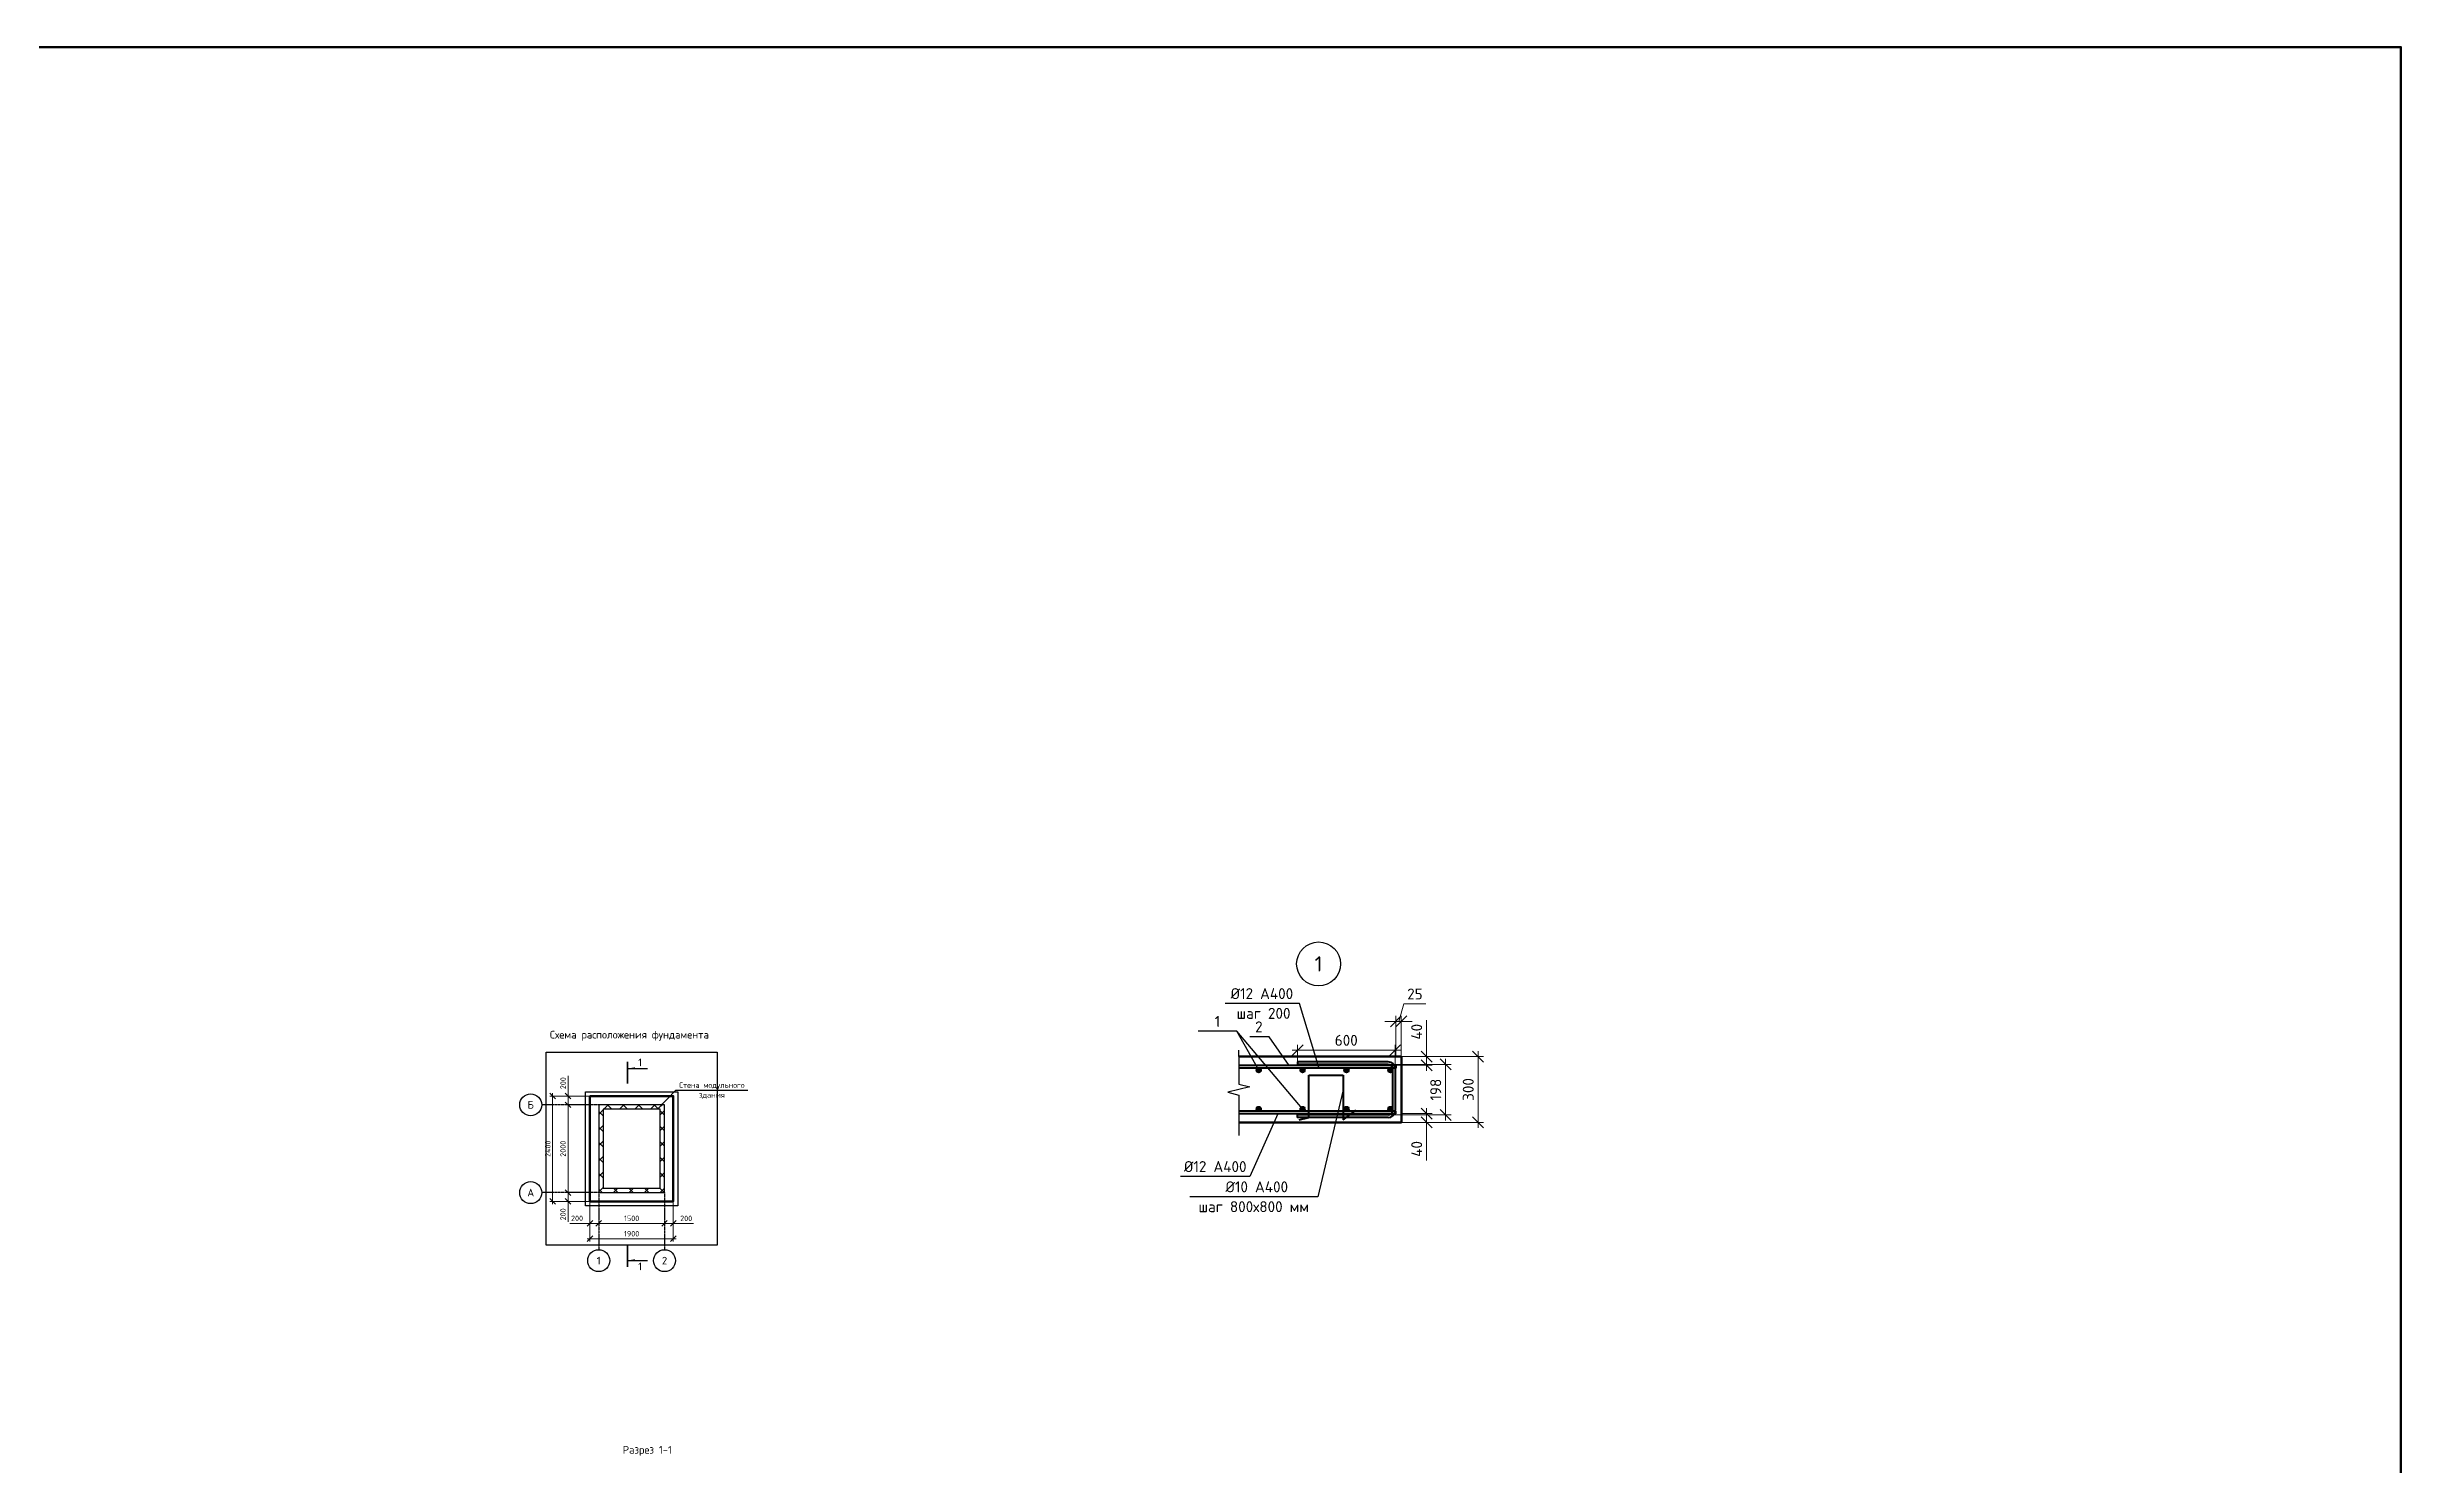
# Model space of a CAD drawing. Header units: millimetres. Extents: x 4377177 to 5189855, y -1123065 to -1017046.
# Drawn here: x 4750517 to 4804169, y -1089134 to -1056829 of the extents above; entities that cross this region are included whole.
import ezdxf
from ezdxf.enums import TextEntityAlignment as Align

# ---------------------------------------------------------------- set-up
doc = ezdxf.new("R2010")
doc.units = ezdxf.units.MM
doc.linetypes.add('ГОСТ 2.303 5', pattern=[24, 20, -1.5, 1, -1.5])
doc.layers.get('Defpoints').update_dxf_attribs({"color": 3})
for name, color, linetype, lineweight in [('выноска', 7, 'Continuous', 18), ('металл', 7, 'Continuous', 40), ('основная', 7, 'Continuous', 50), ('СПДС_ВЫНОСКИ', 7, 'Continuous', 18), ('СПДС_РАЗМЕРЫ', 7, 'Continuous', 18), ('СПДС_СЕЧЕНИЯ', 7, 'Continuous', 25), ('СПДС_СИМВОЛЫ', 7, 'Continuous', 25), ('текст', 7, 'Continuous', 20), ('Фундамент', 7, 'Continuous', 53), ('штриховка', 7, 'Continuous', 9)]:
    doc.layers.add(name, color=color, linetype=linetype, lineweight=lineweight)
doc.layers.add('СПДС_Оси', color=7, linetype='ГОСТ 2.303 5')
doc.styles.add('ISOCPEUR', font='isocpeur.ttf')
doc.styles.add('ВНИПИТЕКСТ', font='isocpeui.ttf')
doc.styles.add('ГОСТ 2.304', font='isocpeur.ttf')
doc.dimstyles.new('СПДС$0', dxfattribs={"dimscale": 100, "dimtxt": 2.5, "dimasz": 2.5, "dimexe": 1.25, "dimexo": 0.004, "dimgap": 1, "dimtad": 1, "dimdec": 0, "dimtxsty": 'ВНИПИТЕКСТ', "dimblk": 'OBLIQUE', "dimcen": 0, "dimdle": 1.25, "dimclrd": 256, "dimclre": 256, "dimclrt": 256, "dimadec": 0, "dimazin": 2, "dimtfac": 1, "dimtdec": 0, "dimtmove": 1, "dimatfit": 3, "dimldrblk": 'NONE', "dimfxl": 1, "dimlwd": -1, "dimlwe": -1, "dimarcsym": 0})

# ---------------------------------------------------------------- blocks, each defined once
blk = doc.blocks.new('_Oblique')
at = {"color": 0, "linetype": 'ByBlock', "lineweight": -2}
blk.add_line((-0.5, -0.5), (0.5, 0.5), dxfattribs=at)
blk = doc.blocks.new('*D29')
at = {"layer": 'Defpoints', "color": 0, "transparency": 16777216}
for p in [(236, 36), (236, -4), (351, -4)]:
    blk.add_point(p, dxfattribs=at)
at = {"layer": 'СПДС_РАЗМЕРЫ', "transparency": 16777216}
for p, q in [((236, 36), (376, 36)), ((351, 61), (351, -29)), ((236, -4), (376, -4)), ((351, -178), (351, -4))]:
    blk.add_line(p, q, dxfattribs=at)
at = {"layer": 'СПДС_РАЗМЕРЫ', "transparency": 16777216, "xscale": 50, "yscale": 50, "zscale": 50}
for p, rotation in [((351, 36), 90), ((351, -4), 270)]:
    blk.add_blockref('_Oblique', p, dxfattribs=dict(at, rotation=rotation))
at = {"layer": 'СПДС_РАЗМЕРЫ', "transparency": 16777216, "insert": (306, -125), "char_height": 50, "attachment_point": 5, "rotation": 90, "style": 'ГОСТ 2.304'}
blk.add_mtext('40', dxfattribs=at)
blk = doc.blocks.new('_NONE')
blk = doc.blocks.new('*D30')
at = {"layer": 'Defpoints', "color": 0, "transparency": 16777216}
for p in [(211, 256), (236, 296), (351, 296)]:
    blk.add_point(p, dxfattribs=at)
at = {"layer": 'СПДС_РАЗМЕРЫ', "transparency": 16777216}
for p, q in [((351, 462), (351, 296)), ((211, 256), (376, 256)), ((236, 296), (376, 296)), ((351, 231), (351, 321))]:
    blk.add_line(p, q, dxfattribs=at)
at = {"layer": 'СПДС_РАЗМЕРЫ', "transparency": 16777216, "xscale": 50, "yscale": 50, "zscale": 50}
for p, rotation in [((351, 296), 90), ((351, 256), 270)]:
    blk.add_blockref('_Oblique', p, dxfattribs=dict(at, rotation=rotation))
at = {"layer": 'СПДС_РАЗМЕРЫ', "transparency": 16777216, "insert": (306, 409), "char_height": 50, "attachment_point": 5, "rotation": 90, "style": 'ГОСТ 2.304'}
blk.add_mtext('40', dxfattribs=at)
blk = doc.blocks.new('*D31')
at = {"layer": 'Defpoints', "color": 0, "transparency": 16777216}
for p in [(211, 456), (211, 296), (236, 296)]:
    blk.add_point(p, dxfattribs=at)
at = {"layer": 'СПДС_РАЗМЕРЫ', "transparency": 16777216}
for p, q in [((211, 456), (161, 456)), ((211, 296), (211, 481)), ((236, 456), (211, 456)), ((236, 456), (211, 456)), ((224, 456), (248, 536)), ((236, 296), (236, 481)), ((236, 456), (286, 456)), ((248, 536), (348, 536))]:
    blk.add_line(p, q, dxfattribs=at)
at = {"layer": 'СПДС_РАЗМЕРЫ', "transparency": 16777216, "xscale": 50, "yscale": 50, "zscale": 50}
blk.add_blockref('_Oblique', (211, 456), dxfattribs=at)
at = {"layer": 'СПДС_РАЗМЕРЫ', "transparency": 16777216, "xscale": 50, "yscale": 50, "zscale": 50, "rotation": 180}
blk.add_blockref('_Oblique', (236, 456), dxfattribs=at)
at = {"layer": 'СПДС_РАЗМЕРЫ', "transparency": 16777216, "insert": (298, 581), "char_height": 50, "attachment_point": 5, "style": 'ГОСТ 2.304'}
blk.add_mtext('25', dxfattribs=at)
blk = doc.blocks.new('*D32')
at = {"layer": 'Defpoints', "color": 0, "linetype": 'Continuous', "ltscale": 0.083333, "transparency": 16777216}
for p in [(236, 296), (236, -4), (586, -4)]:
    blk.add_point(p, dxfattribs=at)
at = {"layer": 'СПДС_РАЗМЕРЫ', "linetype": 'Continuous', "ltscale": 0.083333, "transparency": 16777216}
for p, q in [((236, 296), (611, 296)), ((586, 321), (586, -29)), ((236, -4), (611, -4))]:
    blk.add_line(p, q, dxfattribs=at)
at = {"layer": 'СПДС_РАЗМЕРЫ', "linetype": 'Continuous', "ltscale": 0.083333, "transparency": 16777216, "xscale": 50, "yscale": 50, "zscale": 50}
for p, rotation in [((586, 296), 90), ((586, -4), 270)]:
    blk.add_blockref('_Oblique', p, dxfattribs=dict(at, rotation=rotation))
at = {"layer": 'СПДС_РАЗМЕРЫ', "linetype": 'Continuous', "ltscale": 0.083333, "transparency": 16777216, "insert": (541, 146), "char_height": 50, "attachment_point": 5, "rotation": 90, "style": 'ГОСТ 2.304'}
blk.add_mtext('300', dxfattribs=at)
blk = doc.blocks.new('*D33')
at = {"layer": 'Defpoints', "color": 0, "ltscale": 0.083333, "transparency": 16777216}
for p in [(208, 325), (-237, 266), (208, 179)]:
    blk.add_point(p, dxfattribs=at)
at = {"layer": 'СПДС_РАЗМЕРЫ', "ltscale": 0.083333, "transparency": 16777216}
for p, q in [((-262, 325), (233, 325)), ((-237, 266), (-237, 350)), ((208, 179), (208, 350))]:
    blk.add_line(p, q, dxfattribs=at)
at = {"layer": 'СПДС_РАЗМЕРЫ', "ltscale": 0.083333, "transparency": 16777216, "xscale": 50, "yscale": 50, "zscale": 50, "rotation": 180}
blk.add_blockref('_Oblique', (-237, 325), dxfattribs=at)
at = {"layer": 'СПДС_РАЗМЕРЫ', "ltscale": 0.083333, "transparency": 16777216, "xscale": 50, "yscale": 50, "zscale": 50}
blk.add_blockref('_Oblique', (208, 325), dxfattribs=at)
at = {"layer": 'СПДС_РАЗМЕРЫ', "ltscale": 0.083333, "transparency": 16777216, "insert": (-15, 370), "char_height": 50, "attachment_point": 5, "style": 'ГОСТ 2.304'}
blk.add_mtext('600', dxfattribs=at)
blk = doc.blocks.new('*D34')
at = {"layer": 'Defpoints', "color": 0, "transparency": 16777216}
for p in [(87, 260), (87, 30), (438, 30)]:
    blk.add_point(p, dxfattribs=at)
at = {"layer": 'СПДС_РАЗМЕРЫ', "transparency": 16777216}
for p, q in [((87, 260), (463, 260)), ((438, 285), (438, 5)), ((87, 30), (463, 30))]:
    blk.add_line(p, q, dxfattribs=at)
at = {"layer": 'СПДС_РАЗМЕРЫ', "transparency": 16777216, "xscale": 50, "yscale": 50, "zscale": 50}
for p, rotation in [((438, 260), 90), ((438, 30), 270)]:
    blk.add_blockref('_Oblique', p, dxfattribs=dict(at, rotation=rotation))
at = {"layer": 'СПДС_РАЗМЕРЫ', "transparency": 16777216, "insert": (393, 145), "char_height": 50, "attachment_point": 5, "rotation": 90, "style": 'ГОСТ 2.304'}
blk.add_mtext('198', dxfattribs=at)
blk = doc.blocks.new('*D194')
at = {"layer": 'Defpoints', "color": 0, "linetype": 'Continuous', "ltscale": 0.166667, "transparency": 16777216}
for p in [(4762891, -1083130), (4764791, -1083130), (4764791, -1083980)]:
    blk.add_point(p, dxfattribs=at)
at = {"layer": 'СПДС_РАЗМЕРЫ', "linetype": 'Continuous', "ltscale": 0.166667, "transparency": 16777216}
for p, q in [((4762891, -1083130), (4762891, -1084042)), ((4764791, -1083130), (4764791, -1084042)), ((4762829, -1083980), (4764854, -1083980))]:
    blk.add_line(p, q, dxfattribs=at)
at = {"layer": 'СПДС_РАЗМЕРЫ', "linetype": 'Continuous', "ltscale": 0.166667, "transparency": 16777216, "xscale": 125, "yscale": 125, "zscale": 125, "rotation": 180}
blk.add_blockref('_Oblique', (4762891, -1083980), dxfattribs=at)
at = {"layer": 'СПДС_РАЗМЕРЫ', "linetype": 'Continuous', "ltscale": 0.166667, "transparency": 16777216, "xscale": 125, "yscale": 125, "zscale": 125}
blk.add_blockref('_Oblique', (4764791, -1083980), dxfattribs=at)
at = {"layer": 'СПДС_РАЗМЕРЫ', "linetype": 'Continuous', "ltscale": 0.166667, "transparency": 16777216, "insert": (4763841, -1083867), "char_height": 125, "attachment_point": 5, "style": 'ISOCPEUR'}
blk.add_mtext('1900', dxfattribs=at)
blk = doc.blocks.new('*D195')
at = {"layer": 'Defpoints', "color": 0, "linetype": 'Continuous', "ltscale": 0.166667, "transparency": 16777216}
for p in [(4763091, -1083567), (4763091, -1083630), (4764591, -1083567)]:
    blk.add_point(p, dxfattribs=at)
at = {"layer": 'СПДС_РАЗМЕРЫ', "linetype": 'Continuous', "ltscale": 0.166667, "transparency": 16777216}
for p, q in [((4764654, -1083630), (4763029, -1083630)), ((4763091, -1083568), (4763091, -1083692)), ((4764591, -1083568), (4764591, -1083692))]:
    blk.add_line(p, q, dxfattribs=at)
at = {"layer": 'СПДС_РАЗМЕРЫ', "linetype": 'Continuous', "ltscale": 0.166667, "transparency": 16777216, "xscale": 125, "yscale": 125, "zscale": 125, "rotation": 180}
blk.add_blockref('_Oblique', (4763091, -1083630), dxfattribs=at)
at = {"layer": 'СПДС_РАЗМЕРЫ', "linetype": 'Continuous', "ltscale": 0.166667, "transparency": 16777216, "xscale": 125, "yscale": 125, "zscale": 125}
blk.add_blockref('_Oblique', (4764591, -1083630), dxfattribs=at)
at = {"layer": 'СПДС_РАЗМЕРЫ', "linetype": 'Continuous', "ltscale": 0.166667, "transparency": 16777216, "insert": (4763841, -1083517), "char_height": 125, "attachment_point": 5, "style": 'ISOCPEUR'}
blk.add_mtext('1500', dxfattribs=at)
blk = doc.blocks.new('*D196')
at = {"layer": 'Defpoints', "color": 0, "linetype": 'Continuous', "ltscale": 0.166667, "transparency": 16777216}
for p in [(4764791, -1083130), (4764591, -1083567), (4764791, -1083630)]:
    blk.add_point(p, dxfattribs=at)
at = {"layer": 'СПДС_РАЗМЕРЫ', "linetype": 'Continuous', "ltscale": 0.166667, "transparency": 16777216}
for p, q in [((4764791, -1083130), (4764791, -1083692)), ((4764529, -1083630), (4764791, -1083630)), ((4764591, -1083568), (4764591, -1083692)), ((4764791, -1083630), (4765254, -1083630))]:
    blk.add_line(p, q, dxfattribs=at)
at = {"layer": 'СПДС_РАЗМЕРЫ', "linetype": 'Continuous', "ltscale": 0.166667, "transparency": 16777216, "xscale": 125, "yscale": 125, "zscale": 125, "rotation": 180}
blk.add_blockref('_Oblique', (4764591, -1083630), dxfattribs=at)
at = {"layer": 'СПДС_РАЗМЕРЫ', "linetype": 'Continuous', "ltscale": 0.166667, "transparency": 16777216, "xscale": 125, "yscale": 125, "zscale": 125}
blk.add_blockref('_Oblique', (4764791, -1083630), dxfattribs=at)
at = {"layer": 'СПДС_РАЗМЕРЫ', "linetype": 'Continuous', "ltscale": 0.166667, "transparency": 16777216, "insert": (4765085, -1083517), "char_height": 125, "attachment_point": 5, "style": 'ISOCPEUR'}
blk.add_mtext('200', dxfattribs=at)
blk = doc.blocks.new('*D197')
at = {"layer": 'Defpoints', "color": 0, "linetype": 'Continuous', "ltscale": 0.166667, "transparency": 16777216}
for p in [(4762454, -1080930), (4762391, -1082930), (4762454, -1082930)]:
    blk.add_point(p, dxfattribs=at)
at = {"layer": 'СПДС_РАЗМЕРЫ', "linetype": 'Continuous', "ltscale": 0.166667, "transparency": 16777216}
for p, q in [((4762454, -1080930), (4762329, -1080930)), ((4762391, -1080867), (4762391, -1082992)), ((4762454, -1082930), (4762329, -1082930))]:
    blk.add_line(p, q, dxfattribs=at)
at = {"layer": 'СПДС_РАЗМЕРЫ', "linetype": 'Continuous', "ltscale": 0.166667, "transparency": 16777216, "xscale": 125, "yscale": 125, "zscale": 125}
for p, rotation in [((4762391, -1080930), 90), ((4762391, -1082930), 270)]:
    blk.add_blockref('_Oblique', p, dxfattribs=dict(at, rotation=rotation))
at = {"layer": 'СПДС_РАЗМЕРЫ', "linetype": 'Continuous', "ltscale": 0.166667, "transparency": 16777216, "insert": (4762279, -1081930), "char_height": 125, "attachment_point": 5, "rotation": 90, "style": 'ISOCPEUR'}
blk.add_mtext('2000', dxfattribs=at)
blk = doc.blocks.new('*D199')
at = {"layer": 'Defpoints', "color": 0, "linetype": 'Continuous', "ltscale": 0.166667, "transparency": 16777216}
for p in [(4762891, -1080730), (4762041, -1083130), (4762891, -1083130)]:
    blk.add_point(p, dxfattribs=at)
at = {"layer": 'СПДС_РАЗМЕРЫ', "linetype": 'Continuous', "ltscale": 0.166667, "transparency": 16777216}
for p, q in [((4762891, -1080730), (4761979, -1080730)), ((4762041, -1080667), (4762041, -1083192)), ((4762891, -1083130), (4761979, -1083130))]:
    blk.add_line(p, q, dxfattribs=at)
at = {"layer": 'СПДС_РАЗМЕРЫ', "linetype": 'Continuous', "ltscale": 0.166667, "transparency": 16777216, "xscale": 125, "yscale": 125, "zscale": 125}
for p, rotation in [((4762041, -1080730), 90), ((4762041, -1083130), 270)]:
    blk.add_blockref('_Oblique', p, dxfattribs=dict(at, rotation=rotation))
at = {"layer": 'СПДС_РАЗМЕРЫ', "linetype": 'Continuous', "ltscale": 0.166667, "transparency": 16777216, "insert": (4761929, -1081930), "char_height": 125, "attachment_point": 5, "rotation": 90, "style": 'ISOCPEUR'}
blk.add_mtext('2400', dxfattribs=at)
blk = doc.blocks.new('*D201')
at = {"layer": 'Defpoints', "color": 0, "linetype": 'Continuous', "ltscale": 0.166667, "transparency": 16777216}
for p in [(4762891, -1083130), (4762891, -1083630), (4763091, -1083567)]:
    blk.add_point(p, dxfattribs=at)
at = {"layer": 'СПДС_РАЗМЕРЫ', "linetype": 'Continuous', "ltscale": 0.166667, "transparency": 16777216}
for p, q in [((4762891, -1083130), (4762891, -1083692)), ((4762891, -1083630), (4762429, -1083630)), ((4763154, -1083630), (4762891, -1083630)), ((4763091, -1083568), (4763091, -1083692))]:
    blk.add_line(p, q, dxfattribs=at)
at = {"layer": 'СПДС_РАЗМЕРЫ', "linetype": 'Continuous', "ltscale": 0.166667, "transparency": 16777216, "xscale": 125, "yscale": 125, "zscale": 125, "rotation": 180}
blk.add_blockref('_Oblique', (4762891, -1083630), dxfattribs=at)
at = {"layer": 'СПДС_РАЗМЕРЫ', "linetype": 'Continuous', "ltscale": 0.166667, "transparency": 16777216, "xscale": 125, "yscale": 125, "zscale": 125}
blk.add_blockref('_Oblique', (4763091, -1083630), dxfattribs=at)
at = {"layer": 'СПДС_РАЗМЕРЫ', "linetype": 'Continuous', "ltscale": 0.166667, "transparency": 16777216, "insert": (4762597, -1083517), "char_height": 125, "attachment_point": 5, "style": 'ISOCPEUR'}
blk.add_mtext('200', dxfattribs=at)
blk = doc.blocks.new('*D202')
at = {"layer": 'Defpoints', "color": 0, "linetype": 'Continuous', "ltscale": 0.166667, "transparency": 16777216}
for p in [(4762391, -1080730), (4762454, -1080930), (4762891, -1080730)]:
    blk.add_point(p, dxfattribs=at)
at = {"layer": 'СПДС_РАЗМЕРЫ', "linetype": 'Continuous', "ltscale": 0.166667, "transparency": 16777216}
for p, q in [((4762391, -1080730), (4762391, -1080267)), ((4762891, -1080730), (4762329, -1080730)), ((4762454, -1080930), (4762329, -1080930)), ((4762391, -1080992), (4762391, -1080730))]:
    blk.add_line(p, q, dxfattribs=at)
at = {"layer": 'СПДС_РАЗМЕРЫ', "linetype": 'Continuous', "ltscale": 0.166667, "transparency": 16777216, "xscale": 125, "yscale": 125, "zscale": 125}
for p, rotation in [((4762391, -1080730), 90), ((4762391, -1080930), 270)]:
    blk.add_blockref('_Oblique', p, dxfattribs=dict(at, rotation=rotation))
at = {"layer": 'СПДС_РАЗМЕРЫ', "linetype": 'Continuous', "ltscale": 0.166667, "transparency": 16777216, "insert": (4762279, -1080436), "char_height": 125, "attachment_point": 5, "rotation": 90, "style": 'ISOCPEUR'}
blk.add_mtext('200', dxfattribs=at)
blk = doc.blocks.new('*D203')
at = {"layer": 'Defpoints', "color": 0, "linetype": 'Continuous', "ltscale": 0.166667, "transparency": 16777216}
for p in [(4762391, -1083130), (4762454, -1082930), (4762891, -1083130)]:
    blk.add_point(p, dxfattribs=at)
at = {"layer": 'СПДС_РАЗМЕРЫ', "linetype": 'Continuous', "ltscale": 0.166667, "transparency": 16777216}
for p, q in [((4762454, -1082930), (4762329, -1082930)), ((4762891, -1083130), (4762329, -1083130)), ((4762391, -1082867), (4762391, -1083130)), ((4762391, -1083130), (4762391, -1083592))]:
    blk.add_line(p, q, dxfattribs=at)
at = {"layer": 'СПДС_РАЗМЕРЫ', "linetype": 'Continuous', "ltscale": 0.166667, "transparency": 16777216, "xscale": 125, "yscale": 125, "zscale": 125}
for p, rotation in [((4762391, -1082930), 90), ((4762391, -1083130), 270)]:
    blk.add_blockref('_Oblique', p, dxfattribs=dict(at, rotation=rotation))
at = {"layer": 'СПДС_РАЗМЕРЫ', "linetype": 'Continuous', "ltscale": 0.166667, "transparency": 16777216, "insert": (4762279, -1083424), "char_height": 125, "attachment_point": 5, "rotation": 90, "style": 'ISOCPEUR'}
blk.add_mtext('200', dxfattribs=at)
blk = doc.blocks.new('папар')
at = {"layer": 'штриховка', "ltscale": 100}
h = blk.add_hatch(color=256, dxfattribs=at)
h.dxf.hatch_style = 1
edge = h.paths.add_edge_path()
edge.add_arc((-413.9, 233.5), 10, 90, 450)
h = blk.add_hatch(color=256, dxfattribs=at)
h.dxf.hatch_style = 1
edge = h.paths.add_edge_path()
edge.add_arc((-213.9, 233.5), 10, 90, 450)
h = blk.add_hatch(color=256, dxfattribs=at)
h.dxf.hatch_style = 1
edge = h.paths.add_edge_path()
edge.add_arc((-13.9, 233.5), 10, 90, 450)
h = blk.add_hatch(color=256, dxfattribs=at)
h.dxf.hatch_style = 1
edge = h.paths.add_edge_path()
edge.add_arc((186.1, 233.5), 10, 90, 450)
h = blk.add_hatch(color=256, dxfattribs=at)
h.dxf.hatch_style = 1
edge = h.paths.add_edge_path()
edge.add_arc((-413.9, 57.5), 10, 90, 450)
h = blk.add_hatch(color=256, dxfattribs=at)
h.dxf.hatch_style = 1
edge = h.paths.add_edge_path()
edge.add_arc((-213.9, 57.5), 10, 90, 450)
h = blk.add_hatch(color=256, dxfattribs=at)
h.dxf.hatch_style = 1
edge = h.paths.add_edge_path()
edge.add_arc((-13.9, 57.5), 10, 90, 450)
h = blk.add_hatch(color=256, dxfattribs=at)
h.dxf.hatch_style = 1
edge = h.paths.add_edge_path()
edge.add_arc((186.1, 57.5), 10, 90, 450)
at = {"layer": 'металл', "ltscale": 100}
for p, q in [((211.1, 255.5), (-505.2, 255.5)), ((211.1, 243.5), (-505.2, 243.5)), ((175.6, 272), (-236.8, 272)), ((-236.8, 272), (-236.8, 260)), ((175.6, 260), (-236.8, 260)), ((195.6, 240), (195.6, 49.9)), ((207.6, 243.5), (207.6, 49.9)), ((211.1, 255.5), (211.1, 243.5)), ((-186.2, 17.6), (-186.2, 210.7)), ((-186.2, 210.7), (-28.4, 210.7)), ((-28.4, 210.7), (-28.8, 8.2)), ((211.1, 47.5), (-505.2, 47.5)), ((211.1, 35.5), (-505.2, 35.5)), ((175.6, 29.9), (-238.2, 29.9)), ((-238.2, 29.9), (-238.2, 17.9)), ((175.6, 17.9), (-238.2, 17.9)), ((-229.1, 8.2), (-186.2, 17.6)), ((-28.9, 8.2), (28.9, 51.8)), ((211.1, 35.5), (211.1, 47.5))]:
    blk.add_line(p, q, dxfattribs=at)
for centre in [(-413.9, 233.5), (-213.9, 233.5), (-13.9, 233.5), (186.1, 233.5), (-413.9, 57.5), (-213.9, 57.5), (-13.9, 57.5), (186.1, 57.5)]:
    blk.add_circle(centre, 10, dxfattribs=at)
for centre, radius, start, end in [((175.6, 240), 32, 0, 90), ((175.6, 240), 20, 0, 90), ((175.6, 49.9), 20, 270, 0), ((175.6, 49.9), 32, 270, 0)]:
    blk.add_arc(centre, radius, start, end, dxfattribs=at)
at = {"layer": 'основная', "ltscale": 100}
for p, q in [((236.1, 295.5), (-505.2, 295.5)), ((236.1, 295.5), (236.1, -4.5)), ((236.1, -4.5), (-505.2, -4.5))]:
    blk.add_line(p, q, dxfattribs=at)
at = {"layer": 'СПДС_СИМВОЛЫ', "ltscale": 20}
for p, q in [((-513.9, 410.9), (-690.3, 410.9)), ((-213.9, 57.5), (-513.9, 410.9)), ((-413.9, 233.5), (-513.9, 410.9)), ((-365.7, 386.2), (-453.9, 386.2)), ((-275.9, 255.5), (-365.7, 386.2)), ((-28.6, 143.7), (-145.3, -343.3)), ((-327.3, 35.5), (-454.6, -250.5)), ((-454.6, -250.5), (-770.9, -250.5)), ((-145.3, -343.3), (-728.1, -343.3))]:
    blk.add_line(p, q, dxfattribs=at)
at = {"layer": 'СПДС_СИМВОЛЫ', "linetype": 'Continuous', "ltscale": 10}
for p, q in [((-505.2, 295.5), (-505.2, 325.5)), ((-505.2, -4.5), (-505.2, -64.5))]:
    blk.add_line(p, q, dxfattribs=at)
blk.add_lwpolyline([(-505.2, 295.5), (-505.2, 170.5), (-455.2, 158), (-555.2, 133), (-505.2, 120.5), (-505.2, -4.5)], dxfattribs=at)
at = {"layer": 'СПДС_СИМВОЛЫ', "color": 7, "ltscale": 20, "style": 'ГОСТ 2.304'}
for s, p in [('1', (-602.1, 430.9)), ('2', (-413.3, 406.2)), ('%%C12 А400', (-612.3, -230.5))]:
    blk.add_text(s, height=50, dxfattribs=at).set_placement(p, align=Align.CENTER)
blk.add_text('шаг 800х800 мм', height=50, dxfattribs=at).set_placement((-436.7, -363.3), align=Align.TOP_CENTER)
at = {"layer": 'СПДС_РАЗМЕРЫ'}
dim = blk.add_linear_dim(base=(211.1, 456.5), p1=(236.1, 295.5), p2=(211.1, 295.5), dimstyle='СПДС$0', override={"dimscale": 20, "dimtxsty": 'ГОСТ 2.304'}, dxfattribs=at)
dim.commit()
dim.dimension.update_dxf_attribs({"geometry": '*D31', "text_midpoint": (267.6, 581.5)})
for base, p1, p2, angle, picture, middle in [((351.1, 295.5), (211.1, 255.5), (236.1, 295.5), 90, '*D30', (376, 409.5)), ((351.1, -4.5), (236.1, 35.5), (236.1, -4.5), 270, '*D29', (410.2, -125.4))]:
    dim = blk.add_linear_dim(base=base, p1=p1, p2=p2, angle=angle, dimstyle='СПДС$0', override={"dimscale": 20, "dimtxsty": 'ГОСТ 2.304'}, dxfattribs=at)
    dim.commit()
    dim.dimension.update_dxf_attribs({"geometry": picture, "text_midpoint": middle, "dimtype": 128})
at = {"layer": 'СПДС_РАЗМЕРЫ', "ltscale": 0.083333}
dim = blk.add_linear_dim(base=(207.6, 324.7), p1=(-236.8, 266), p2=(207.6, 179.1), text='600', dimstyle='СПДС$0', override={"dimscale": 20, "dimtxsty": 'ГОСТ 2.304'}, dxfattribs=at)
dim.commit()
dim.dimension.update_dxf_attribs({"geometry": '*D33', "text_midpoint": (-14.6, 369.7)})
at = {"layer": 'СПДС_РАЗМЕРЫ'}
dim = blk.add_linear_dim(base=(438.3, 29.9), p1=(87.4, 260), p2=(87.4, 29.9), angle=90, text='198', dimstyle='СПДС$0', override={"dimscale": 20, "dimtxsty": 'ГОСТ 2.304'}, dxfattribs=at)
dim.commit()
dim.dimension.update_dxf_attribs({"geometry": '*D34', "text_midpoint": (393.3, 145)})
at = {"layer": 'СПДС_РАЗМЕРЫ', "linetype": 'Continuous', "ltscale": 0.083333}
dim = blk.add_linear_dim(base=(586.1, -4.5), p1=(236.1, 295.5), p2=(236.1, -4.5), angle=90, dimstyle='СПДС$0', override={"dimscale": 20, "dimtxsty": 'ГОСТ 2.304'}, dxfattribs=at)
dim.commit()
dim.dimension.update_dxf_attribs({"geometry": '*D32', "text_midpoint": (541.1, 145.5)})

msp = doc.modelspace()

# ---------------------------------------------------------------- hatches: boundary and pattern name
at = {"linetype": 'Continuous', "ltscale": 0.166667}
h = msp.add_hatch(dxfattribs=at)
h.set_pattern_fill('НЕМЕТАЛЛИЧЕСКИЕ МАТЕРИАЛЫ', color=256, scale=100, pattern_type=2)
h.set_pattern_definition([(45, (843807.24, -651370.53), (-176.776695, 176.776695), []), (135, (843807.24, -651370.53), (-176.776695, -176.776695), [])])
h.paths.add_polyline_path([(4764591.2, -1082929.8), (4764591.2, -1080929.8), (4763091.2, -1080929.8), (4763091.2, -1082929.8)])
h.paths.add_polyline_path([(4764491.2, -1082829.8), (4763191.2, -1082829.8), (4763191.2, -1081029.8), (4764491.2, -1081029.8)], flags=16)

# ---------------------------------------------------------------- linework, layer by layer
at = {"linetype": 'Continuous', "lineweight": 100, "ltscale": 0.083333}
msp.add_lwpolyline([(4646493.6, -1056828.7), (4804168.6, -1056828.7), (4804168.6, -1122385.2), (4646493.6, -1122385.2)], close=True, dxfattribs=at)
at = {"linetype": 'Continuous', "ltscale": 0.166667}
for points in [[(4764591.2, -1080929.8), (4763091.2, -1080929.8), (4763091.2, -1082929.8), (4764591.2, -1082929.8)], [(4764491.2, -1081029.8), (4763191.2, -1081029.8), (4763191.2, -1082829.8), (4764491.2, -1082829.8)]]:
    msp.add_lwpolyline(points, close=True, dxfattribs=at)
at = {"layer": 'Defpoints', "linetype": 'Continuous', "ltscale": 0.083333}
for points in [[(4761891.2, -1079729.8), (4765791.2, -1079729.8), (4765791.2, -1084129.8), (4761891.2, -1084129.8)], [(4762791.2, -1080629.8), (4764891.2, -1080629.8), (4764891.2, -1083229.8), (4762791.2, -1083229.8)]]:
    msp.add_lwpolyline(points, close=True, dxfattribs=at)
at = {"layer": 'выноска'}
msp.add_lwpolyline([(4764591.2, -1082247.6), (4764592.2, -1082247.6)], dxfattribs=at)
at = {"layer": 'СПДС_ВЫНОСКИ', "lineweight": 25, "ltscale": 100}
for p, q in [((4779063.4, -1078620.4), (4777370.8, -1078620.4)), ((4779509.2, -1080099.1), (4779063.4, -1078620.4))]:
    msp.add_line(p, q, dxfattribs=at)
at = {"layer": 'СПДС_ВЫНОСКИ', "lineweight": 25, "ltscale": 0.166667}
for p, q in [((4764441.8, -1081024.1), (4764845.5, -1080593.2)), ((4764845.5, -1080593.2), (4766493.1, -1080593.2))]:
    msp.add_line(p, q, dxfattribs=at)
msp.add_solid([(4764441.8, -1081024.1), (4764526.2, -1080897.3), (4764562.9, -1080931.7)], dxfattribs=at)
at = {"layer": 'СПДС_Оси', "linetype": 'ГОСТ 2.303 5', "lineweight": 25, "ltscale": 0.166667}
for points in [[(4763091.2, -1080929.8), (4762047.8, -1080929.8), (4761791.2, -1080929.8)], [(4763091.2, -1082929.8), (4763091.2, -1082929.8), (4762047.8, -1082929.8), (4761791.2, -1082929.8)], [(4763091.2, -1082929.8), (4763091.2, -1082929.8), (4763091.2, -1084229.8)], [(4764591.2, -1082929.8), (4764591.2, -1084229.8)]]:
    msp.add_lwpolyline(points, dxfattribs=at)
at = {"layer": 'СПДС_Оси', "linetype": 'Continuous', "lineweight": 25, "ltscale": 0.166667}
for centre in [(4761541.2, -1080929.8), (4761541.2, -1082929.8), (4763091.2, -1084479.8), (4764591.2, -1084479.8)]:
    msp.add_circle(centre, 250, dxfattribs=at)
at = {"layer": 'СПДС_СЕЧЕНИЯ', "linetype": 'Continuous', "lineweight": 25, "ltscale": 0.166667}
for p, q in [((4763765.5, -1080099.6), (4764201.3, -1080099.6)), ((4763765.5, -1084472.9), (4764201.3, -1084472.9))]:
    msp.add_line(p, q, dxfattribs=at)
at = {"layer": 'СПДС_СЕЧЕНИЯ', "linetype": 'Continuous', "lineweight": 25, "ltscale": 0.166667, "const_width": 35}
for points in [[(4763748, -1079949.6), (4763748, -1080449.6)], [(4763748, -1084622.9), (4763748, -1084122.9)]]:
    msp.add_lwpolyline(points, dxfattribs=at)
at = {"layer": 'СПДС_СЕЧЕНИЯ', "linetype": 'Continuous', "lineweight": 25, "ltscale": 0.166667}
for points in [[(4763765.5, -1080099.6), (4763915.7, -1080074.5), (4763915.7, -1080124.8)], [(4763765.5, -1084472.9), (4763915.7, -1084447.8), (4763915.7, -1084498.1)]]:
    msp.add_solid(points, dxfattribs=at)
at = {"layer": 'СПДС_СИМВОЛЫ', "linetype": 'Continuous', "lineweight": 25, "ltscale": 100}
msp.add_circle((4779498.1, -1077718.2), 500, dxfattribs=at)
at = {"layer": 'Фундамент', "linetype": 'Continuous', "ltscale": 0.083333}
msp.add_lwpolyline([(4762891.2, -1080729.8), (4764791.2, -1080729.8), (4764791.2, -1083129.8), (4762891.2, -1083129.8)], close=True, dxfattribs=at)

# ---------------------------------------------------------------- block references
at = {"ltscale": 0.166667, "xscale": 5, "yscale": 5, "zscale": 5}
msp.add_blockref('папар', (4780204.5, -1081309), dxfattribs=at)

# ---------------------------------------------------------------- texts
at = {"layer": 'СПДС_ВЫНОСКИ', "lineweight": 25, "ltscale": 100, "style": 'ГОСТ 2.304'}
for s, p in [('%%C12 А400', (4777492.8, -1078520.4)), (' шаг 200', (4777470.8, -1078970.4))]:
    msp.add_text(s, height=250, dxfattribs=at).set_placement(p)
at = {"layer": 'СПДС_ВЫНОСКИ', "lineweight": 25, "ltscale": 0.166667, "style": 'ГОСТ 2.304'}
msp.add_text('Стена модульного', height=125, dxfattribs=at).set_placement((4765669.3, -1080543.2), align=Align.CENTER)
msp.add_text('здания', height=125, dxfattribs=at).set_placement((4765669.3, -1080643.2), align=Align.TOP_CENTER)
msp.add_text('%%C10 А400', height=250, dxfattribs=at).set_placement((4777376.2, -1082923.3))
at = {"layer": 'текст', "ltscale": 100, "style": 'ГОСТ 2.304'}
msp.add_text('1', height=350, dxfattribs=at).set_placement((4779498.1, -1077718.2), align=Align.MIDDLE_CENTER)
at = {"layer": 'текст', "ltscale": 25, "style": 'ГОСТ 2.304'}
msp.add_text('Схема расположения фундамента', height=175, dxfattribs=at).set_placement((4763791.2, -1079331.3), align=Align.MIDDLE_CENTER)
at = {"layer": 'текст', "ltscale": 0.166667, "style": 'ГОСТ 2.304'}
for p in [(4763990.5, -1080049.6), (4763990.5, -1084697.9)]:
    msp.add_text('1', height=175, dxfattribs=at).set_placement(p)
for s, p in [('Б', (4761541.2, -1080929.8)), ('А', (4761541.2, -1082929.8)), ('1', (4763091.2, -1084479.8)), ('2', (4764591.2, -1084479.8)), ('Разрез 1-1', (4764197.8, -1088790.8))]:
    msp.add_text(s, height=175, dxfattribs=at).set_placement(p, align=Align.MIDDLE_CENTER)

# ---------------------------------------------------------------- dimensions: what is measured, and where the dimension line sits
at = {"layer": 'СПДС_РАЗМЕРЫ', "linetype": 'Continuous', "ltscale": 0.166667}
for base, p1, p2, angle, override, picture, middle in [((4762391.2, -1080729.8), (4762453.7, -1080929.8), (4762891.2, -1080729.8), 270, {"dimscale": 50, "dimtxsty": 'ISOCPEUR', "dimtmove": 0}, '*D202', (4762278.7, -1080436.1)), ((4762041.2, -1083129.8), (4762891.2, -1080729.8), (4762891.2, -1083129.8), 90, {"dimscale": 50, "dimtxsty": 'ISOCPEUR'}, '*D199', (4761928.7, -1081929.8)), ((4762391.2, -1082929.8), (4762453.7, -1080929.8), (4762453.7, -1082929.8), 90, {"dimscale": 50, "dimtxsty": 'ISOCPEUR'}, '*D197', (4762278.7, -1081929.8)), ((4762391.2, -1083129.8), (4762453.7, -1082929.8), (4762891.2, -1083129.8), 90, {"dimscale": 50, "dimtxsty": 'ISOCPEUR', "dimtmove": 0}, '*D203', (4762278.7, -1083423.6)), ((4762891.2, -1083629.8), (4763091.2, -1083567.3), (4762891.2, -1083129.8), 180, {"dimscale": 50, "dimtxsty": 'ISOCPEUR', "dimtmove": 0}, '*D201', (4762597.5, -1083517.3))]:
    dim = msp.add_linear_dim(base=base, p1=p1, p2=p2, angle=angle, dimstyle='СПДС$0', override=override, dxfattribs=at)
    dim.commit()
    dim.dimension.update_dxf_attribs({"geometry": picture, "text_midpoint": middle})
for base, p1, p2, override, picture, middle in [((4764791.2, -1083979.8), (4762891.2, -1083129.8), (4764791.2, -1083129.8), {"dimscale": 50, "dimtxsty": 'ISOCPEUR'}, '*D194', (4763841.2, -1083867.3)), ((4764791.2, -1083629.8), (4764591.2, -1083567.3), (4764791.2, -1083129.8), {"dimscale": 50, "dimtxsty": 'ISOCPEUR', "dimtmove": 0}, '*D196', (4765085, -1083517.3)), ((4763091.2, -1083629.8), (4764591.2, -1083567.3), (4763091.2, -1083567.3), {"dimscale": 50, "dimtxsty": 'ISOCPEUR'}, '*D195', (4763841.2, -1083517.3))]:
    dim = msp.add_linear_dim(base=base, p1=p1, p2=p2, dimstyle='СПДС$0', override=override, dxfattribs=at)
    dim.commit()
    dim.dimension.update_dxf_attribs({"geometry": picture, "text_midpoint": middle})

doc.saveas('drawing.dxf')
